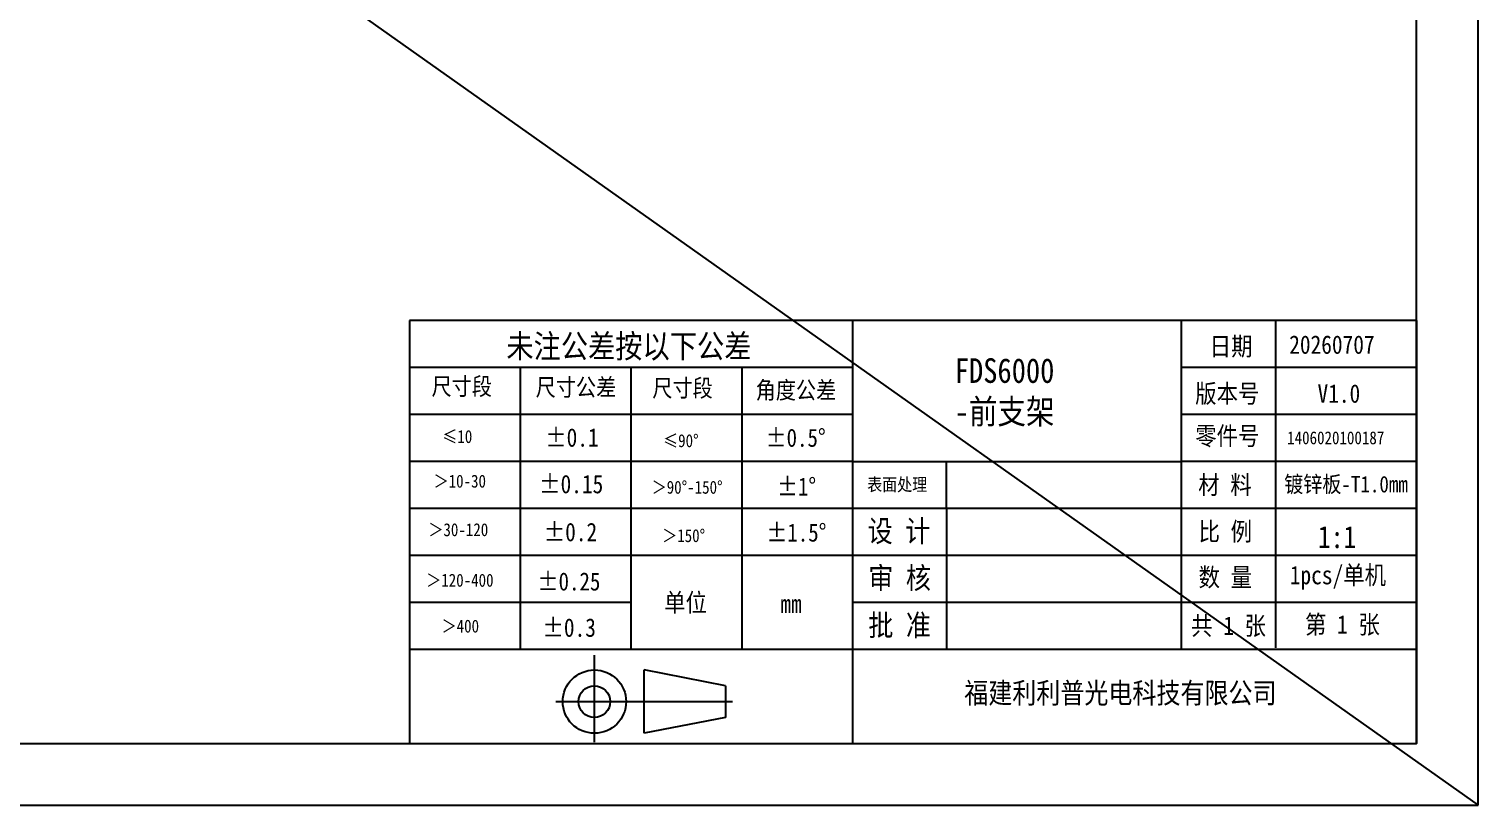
# Model space of a CAD drawing. Header units: millimetres. Extents: x 1262 to 3787, y 0 to 841.
# Drawn here: x 1862 to 2451, y 0 to 315 of the extents above; entities that cross this region are included whole.
import ezdxf

# ---------------------------------------------------------------- set-up
doc = ezdxf.new("R2010")
doc.units = ezdxf.units.MM
doc.header["$LTSCALE"] = 65.395
doc.layers.get('0').update_dxf_attribs({"linetype": 'CONTINUOUS'})
doc.styles.get("Standard").update_dxf_attribs({"font": 'txt', "width": 0.85})

msp = doc.modelspace()

# ---------------------------------------------------------------- linework, layer by layer
for p, q in [((1262.236, 841), (2451.236, 0)), ((2426.236, 196.801), (2017.041, 196.801)), ((2017.041, 196.801), (2017.041, 25)), ((2197.041, 196.801), (2197.041, 25)), ((2330.6, 196.801), (2330.6, 63.178)), ((2368.969, 196.801), (2368.969, 63.814)), ((2426.236, 196.801), (2426.236, 25)), ((2197.041, 177.712), (2017.041, 177.712)), ((2062.041, 177.712), (2062.041, 63.205)), ((2107.041, 177.712), (2107.041, 63.205)), ((2152.041, 177.712), (2152.041, 63.205)), ((2426.236, 177.712), (2330.6, 177.712)), ((2197.041, 158.623), (2017.041, 158.623)), ((2426.236, 158.623), (2330.6, 158.623)), ((2197.041, 139.534), (2017.041, 139.534)), ((2197.041, 139.534), (2330.6, 139.534)), ((2235.219, 120.445), (2235.219, 139.534)), ((2426.236, 139.534), (2330.6, 139.534)), ((2197.041, 120.445), (2017.041, 120.445)), ((2426.236, 120.445), (2197.041, 120.445)), ((2235.219, 120.445), (2235.219, 63.178)), ((2426.236, 101.356), (2017.041, 101.356)), ((2107.041, 82.294), (2017.041, 82.294)), ((2426.236, 82.267), (2197.041, 82.267)), ((2197.041, 63.205), (2017.041, 63.205)), ((2426.236, 63.178), (2197.041, 63.178)), ((2145.474, 48.447), (2112.399, 54.882)), ((2145.474, 48.447), (2145.474, 35.576)), ((2145.474, 35.576), (2112.399, 29.141)), ((2017.041, 25), (2426.236, 25))]:
    msp.add_line(p, q)
at = {"color": 7, "linetype": 'Continuous'}
for p, q in [((2451.236, 0), (2451.236, 841)), ((1262.236, 0), (2451.236, 0))]:
    msp.add_line(p, q, dxfattribs=at)
at = {"lineweight": -3}
for p, q in [((2092.188, 25.561), (2092.188, 60.913)), ((2112.399, 29.141), (2112.399, 54.882)), ((2076.479, 42.011), (2148.264, 42.011))]:
    msp.add_line(p, q, dxfattribs=at)
at = {"color": 7, "linetype": 'Continuous'}
msp.add_lwpolyline([(1287.236, 25), (2426.236, 25), (2426.236, 816), (1287.236, 816)], close=True, dxfattribs=at)
at = {"lineweight": -3}
for radius in [12.871, 6.435]:
    msp.add_circle((2092.188, 42.011), radius, dxfattribs=at)

# ---------------------------------------------------------------- texts
for s, insert, char_height, width, attachment_point in [('{\\f宋体|b0|i0|c134|p54;未注公差按以下公差}', (2106.198, 185.857), 9.5445, 169.57989, 5), ('{\\fSimSun|b0|i0|c134|p54;日期}', (2350.913, 185.928), 7.5, 56.7, 5), ('{\\fSimSun|b0|i0|c0|p54;202\\fSimSun|b0|i0|c134|p54;60707}', (2374.522, 190.811), 7.5, 47.64523, 1), ('{\\fSimSun|b0|i0|c134|p54;FDS6000\\P-前支架}', (2258.857, 167.619), 10, 66.26086, 5), ('{\\fSimSun|b0|i0|c134|p54;版本号}', (2349.363, 166.732), 7.5, 56.7, 5), ('{\\fSimSun|b0|i0|c0|p54;V\\fSimSun|b0|i0|c134|p54;1.0}', (2386.019, 170.935), 7.5, 47.64523, 1), ('{\\fSimSun|b0|i0|c134|p54;零件号}', (2349.361, 149.51), 7.5, 57.267, 5), ('{\\fSimSun|b0|i0|c0|p54;1406020100187}', (2373.686, 151.82), 5.25, 59.11413, 1), ('{\\fSimSun|b0|i0|c134|p54;表面处理}', (2215.217, 129.92), 5.25, 37.6936, 5), ('{\\fSimSun|b0|i0|c134|p54;材 料}', (2348.414, 129.672), 7.5, 57.267, 5), ('{\\fSimSun|b0|i0|c134|p54;设 计}', (2215.936, 110.819), 8.78094, 37.6936, 5), ('{\\fSimSun|b0|i0|c134|p54;比 例}', (2348.545, 110.712), 7.5, 57.267, 5), ('{\\f宋体|b0|i0|c134|p54;审 核}', (2216.208, 91.769), 8.78094, 38.178, 5), ('{\\fSimSun|b0|i0|c134|p54;数 量}', (2348.537, 92.126), 7.5, 81, 5), ('{\\fSimSun|b0|i0|c134|p54;1pcs/单机}', (2394.306, 92.352), 7.5, 57.267, 5), ('{\\fSimSun|b0|i0|c134|p54;单位}', (2129.227, 81.841), 7.5, 37.6936, 5), ('{\\fSimSun|b0|i0|c134|p54;mm}', (2172.072, 81.758), 7.5, 37.6936, 5), ('{\\f宋体|b0|i0|c134|p54;批 准}', (2216.208, 72.599), 8.78094, 38.178, 5), ('{\\fSimSun|b0|i0|c134|p54;\\H0.85412x;共 1 张\\H1.17079x; }', (2349.857, 72.401), 8.78094, 38.69293, 5), ('{\\fSimSun|b0|i0|c134|p54;\\H0.85412x;第 1 张\\H1.17079x; }', (2396.137, 72.918), 8.78094, 41.14746, 5), ('{\\fSimSun|b1|i0|c134|p54;   福建利利普光电科技有限公司}', (2298.622, 45.052), 8.41825, 188.78327, 5)]:
    msp.add_mtext(s, dxfattribs=dict(insert=insert, char_height=char_height, width=width, attachment_point=attachment_point))
at = {"lineweight": -3, "attachment_point": 5}
for s, insert, char_height, width in [('{\\fSimSun|b0|i0|c134|p54;尺寸段}', (2038.264, 169.694), 7.05878, 63.16955), ('{\\fSimSun|b0|i0|c134|p54;尺寸公差}', (2084.678, 169.351), 7.05878, 63.16955), ('{\\fSimSun|b0|i0|c134|p54;尺寸段}', (2127.998, 169.007), 7.05878, 63.16955), ('{\\fSimSun|b0|i0|c134|p54;角度公差}', (2174.068, 168.148), 7.05878, 63.16955), ('{\\fSimSun|b0|i0|c0|p54;%%P\\fSimSun|b0|i0|c134|p54;0.1}', (2083.059, 149.261), 7.5, 40.66211), ('{\\fSimSun|b0|i0|c0|p54;%%P\\fSimSun|b0|i0|c134|p54;0.5\\fSimSun|b0|i0|c0|p54;%%D}', (2173.96, 149.157), 7.35, 40.66211), ('{\\fSimSun|b0|i0|c134|p54;≤10}', (2036.492, 149.624), 5.25, 20.4485), ('{\\fSimSun|b0|i0|c134|p54;≤90°}', (2127.324, 147.928), 5.25, 61.41484), ('{\\fSimSun|b0|i0|c134|p54;＞10-30}', (2037.492, 131.536), 5.25, 32.56221), ('{\\fSimSun|b0|i0|c0|p54;%%P\\fSimSun|b0|i0|c134|p54;0.15}', (2082.769, 130.346), 7.5, 40.66211), ('{\\fSimSun|b0|i0|c134|p54;＞90°-150°}', (2129.871, 129.058), 5.25, 42.83625), ('{\\fSimSun|b0|i0|c0|p54;%%P\\fSimSun|b0|i0|c134|p54;1\\fSimSun|b0|i0|c0|p54;%%D}', (2174.331, 129.381), 7.35, 40.66211), ('{\\fSimSun|b0|i0|c134|p54;＞30-120}', (2036.89, 111.815), 5.25, 38.82128), ('{\\fSimSun|b0|i0|c0|p54;%%P\\fSimSun|b0|i0|c134|p54;0.2}', (2082.462, 110.853), 7.5, 40.66211), ('{\\fSimSun|b0|i0|c134|p54;＞150°}', (2128.467, 109.406), 5.25, 61.41484), ('{\\fSimSun|b0|i0|c0|p54;%%P\\fSimSun|b0|i0|c134|p54;1.5\\fSimSun|b0|i0|c0|p54;%%D}', (2174.264, 110.633), 7.35, 40.66211), ('{\\fSimSun|b0|i0|c0|p54;%%P\\fSimSun|b0|i0|c134|p54;0.25}', (2081.858, 90.771), 7.35, 40.66211), ('{\\fSimSun|b0|i0|c134|p54;＞120-400}', (2037.526, 91.285), 5.25, 38.60023), ('{\\fSimSun|b0|i0|c134|p54;＞400}', (2037.709, 72.65), 5.25, 61.41484), ('{\\fSimSun|b0|i0|c0|p54;%%P\\fSimSun|b0|i0|c134|p54;0.3}', (2081.943, 72.026), 7.5, 40.66211)]:
    msp.add_mtext(s, dxfattribs=dict(at, insert=insert, char_height=char_height, width=width))
at = {"color": 7, "insert": (2397.604, 129.984), "char_height": 6.6813, "width": 57.267, "attachment_point": 5}
msp.add_mtext('{\\fSimSun|b0|i0|c134|p54;镀锌板-T1.0mm}', dxfattribs=at)
at = {"linetype": 'Continuous', "insert": (2401.786, 113.41), "char_height": 9, "width": 13.6115, "attachment_point": 3, "line_spacing_factor": 0.9}
msp.add_mtext('{\\fSimSun|b0|i0|c134|p2;1:1}', dxfattribs=at)

doc.saveas('drawing.dxf')
